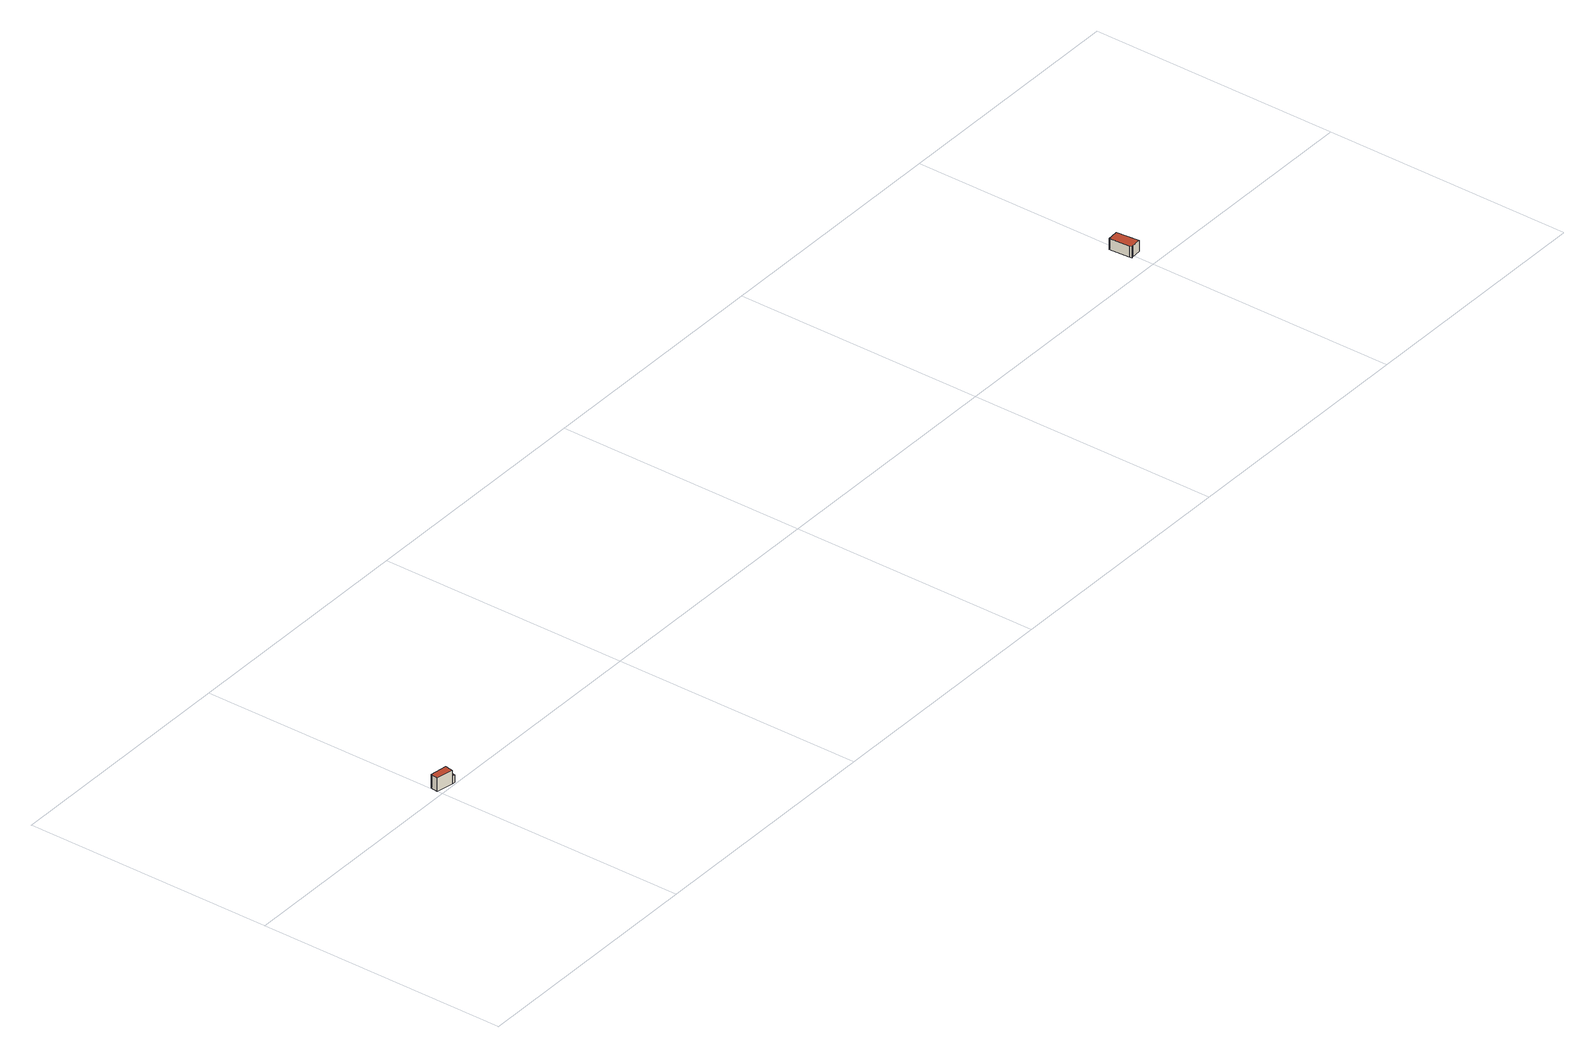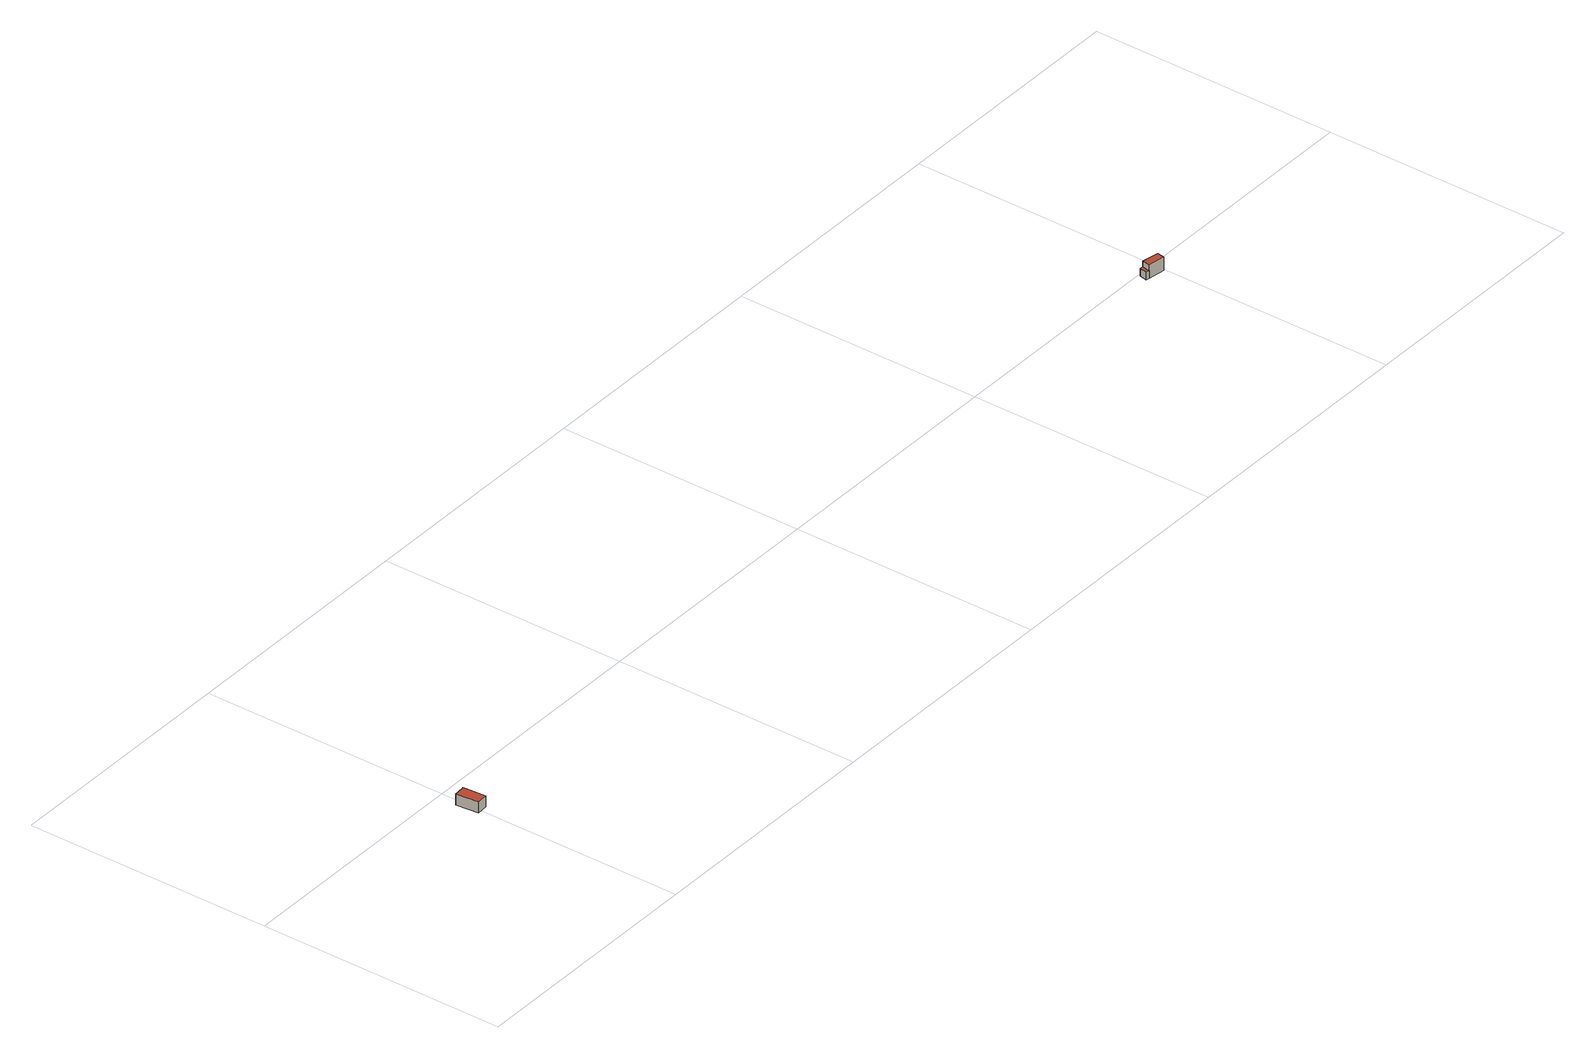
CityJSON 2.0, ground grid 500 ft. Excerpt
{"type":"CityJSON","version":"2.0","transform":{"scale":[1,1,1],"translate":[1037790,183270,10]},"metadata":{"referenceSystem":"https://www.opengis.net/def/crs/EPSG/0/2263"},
"CityObjects":{
"building1":{"type":"Building","attributes":{"name":"Bldg_4210010505","BIN":"4255746"},"geometry":[{"type":"MultiSurface","lod":"2","boundaries":[[[0,1,2,3,4,5]],[[6,7,8,9]],[[10,11,12,13]],[[6,13,12,7]],[[6,9,5,4]],[[10,13,4,3]],[[11,10,3,2]],[[12,11,2,1]],[[8,7,1,0]],[[9,8,0,5]]],"semantics":{"surfaces":[{"type":"GroundSurface"},{"type":"RoofSurface","BIN":"4255746"},{"type":"WallSurface"}],"values":[0,1,1,2,2,2,2,2,2,2]}}]},
"building2":{"type":"Building","attributes":{"name":"Bldg_4210009240","BIN":"4262244"},"geometry":[{"type":"MultiSurface","lod":"2","boundaries":[[[14,15,16,17,18,19]],[[20,21,22,23,24,25]],[[24,23,19,18]],[[25,24,18,17]],[[20,25,17,16]],[[21,20,16,15]],[[22,21,15,14]],[[23,22,14,19]]],"semantics":{"surfaces":[{"type":"GroundSurface"},{"type":"RoofSurface","BIN":"4262244"},{"type":"WallSurface"}],"values":[0,1,2,2,2,2,2,2]}}]}
},
"vertices":[
[40,4,10],[34,5,10],[0,11,10],[3,26,10],[37,21,10],[43,19,10],[37,21,26],[34,5,26],[40,4,26],[43,19,26],[3,26,38],[0,11,38],[34,5,38],[37,21,38],
[1992,44,12],[1989,84,12],[2011,86,12],[2015,40,12],[1995,39,12],[1993,38,12],[2011,86,35],[1989,84,35],[1992,44,35],[1993,38,35],[1995,39,35],[2015,40,35]
]}
